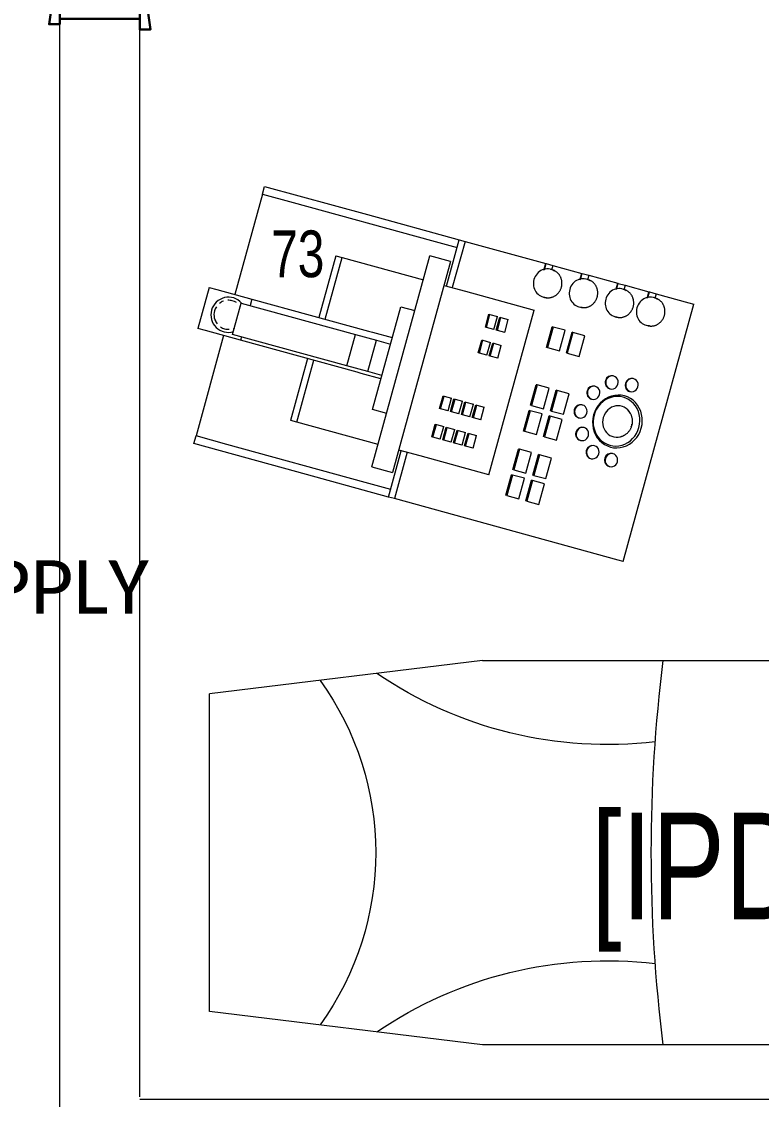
# Model space of a CAD drawing. Header units: millimetres. Extents: x 26027 to 581921, y 7230 to 233891.
# Drawn here: x 474994 to 476381, y 149810 to 151830 of the extents above; entities that cross this region are included whole.
import ezdxf
from ezdxf import colors
from ezdxf.entities.mleader import LeaderData, LeaderLine
from ezdxf.math import Vec2, Vec3

# ---------------------------------------------------------------- set-up
doc = ezdxf.new("R2010")
doc.units = ezdxf.units.MM
doc.header["$LTSCALE"] = 5
doc.layers.get('0').update_dxf_attribs({"color": 252})
for name, color, linetype, lineweight in [('72_EGR_BASE_TEXT', 252, 'Continuous', 5), ('E-ELEC-EQPM-2', 85, 'Continuous', 30), ('GE-ARCHITECTURAL_ELEMENTS', 8, 'Continuous', 30), ('GE-FURNITURE', 8, 'Continuous', 30), ('LOADING', 252, 'Continuous', 5), ('Medical Equipment and Furniture', 252, 'Continuous', 0), ('Walls', 252, 'Continuous', 5), ('Wooden Joinery', 252, 'Continuous', 5)]:
    doc.layers.add(name, color=color, linetype=linetype, lineweight=lineweight)
doc.layers.add('E-POWR', color=7, linetype='Continuous', lineweight=30, true_color=0x4e7e3e)
doc.layers.add('EXF', color=7, linetype='Continuous', lineweight=30, true_color=0x4e7e3e)
doc.styles.get("Standard").update_dxf_attribs({"font": 'calibri.ttf'})
doc.styles.add('X3G_ENTITY_257CFD', font='swisscl.ttf', dxfattribs={"height": 200})
doc.styles.add('X3G_ENTITY_2587EA', font='swisscl.ttf', dxfattribs={"height": 200})

# ---------------------------------------------------------------- blocks, each defined once
blk = doc.blocks.new('HF13902-P')
at = {"color": 8}
for centre, radius, start, end in [((0, 1.0679), 0.5515, 234.1788, 305.8212), ((-0.9704, 0.0819), 0.7679, 353.3222, 34.2669), ((0.9704, 0.0819), 0.7679, 145.7331, 186.6778), ((0, -2.9071), 2.9071, 82.8865, 97.1135)]:
    blk.add_arc(centre, radius, start, end, dxfattribs=at)
at = {"layer": 'LOADING'}
for p, q in [((-0.36, 0.3161), (-0.2975, 0.8276)), ((0.2975, 0.8276), (-0.2975, 0.8276)), ((0.36, 0.3161), (0.2975, 0.8276)), ((-0.36, 0.3161), (-0.36, -0.6824)), ((0.36, -0.6824), (0.36, 0.3161))]:
    blk.add_line(p, q, dxfattribs=at)
blk = doc.blocks.new('ME15657-P')
for p, q in [((0.04, 0.8841), (-0.04, 0.8841)), ((-0.04, 0.8691), (-0.04, 0.8841)), ((-0.04, 0.8009), (-0.04, 0.8691)), ((0.04, 0.8841), (0.04, 0.8691)), ((0.04, 0.8691), (0.04, 0.8009)), ((-0.25, 0.6341), (-0.25, 0.8341)), ((-0.25, 0.8341), (-0.235, 0.8341)), ((-0.04, 0.8341), (-0.235, 0.8341)), ((-0.235, 0.7741), (-0.235, 0.8341)), ((0.235, 0.8341), (0.04, 0.8341)), ((0.235, 0.8341), (0.235, 0.7741)), ((0.235, 0.8341), (0.25, 0.8341)), ((0.25, 0.8341), (0.25, 0.6341)), ((-0.0335, 0.5963), (-0.0335, 0.8182)), ((-0.0335, 0.8182), (0.0275, 0.8182)), ((0.0275, 0.8182), (0.0275, 0.5963)), ((-0.04, 0.5746), (-0.04, 0.8009)), ((-0.0335, 0.8009), (-0.04, 0.8009)), ((0.04, 0.8009), (0.0275, 0.8009)), ((0.04, 0.8009), (0.04, 0.5746)), ((-0.235, 0.5052), (-0.235, 0.7741)), ((0.235, 0.7741), (0.235, 0.5052)), ((-0.04, 0.671), (-0.16, 0.671)), ((-0.16, 0.6707), (-0.16, 0.671)), ((-0.16, 0.6587), (-0.16, 0.6707)), ((0.16, 0.671), (0.04, 0.671)), ((0.16, 0.671), (0.16, 0.6707)), ((0.16, 0.6707), (0.16, 0.6587)), ((-0.16, 0.5007), (-0.16, 0.6587)), ((-0.16, 0.6587), (-0.04, 0.6587)), ((0.04, 0.6587), (0.16, 0.6587)), ((0.16, 0.6587), (0.16, 0.5007)), ((-0.25, 0.4559), (-0.25, 0.6341)), ((0.25, 0.6341), (0.25, 0.4559)), ((-0.0335, 0.5553), (-0.0335, 0.5963)), ((-0.0335, 0.5963), (0.0275, 0.5963)), ((0.0275, 0.5963), (0.0275, 0.5553)), ((-0.04, 0.5665), (-0.04, 0.5746)), ((-0.04, 0.5283), (-0.04, 0.5665)), ((0.04, 0.5746), (0.04, 0.5665)), ((0.04, 0.5665), (0.04, 0.5283)), ((-0.0335, 0.5283), (-0.0335, 0.5553)), ((-0.0335, 0.5553), (0.0275, 0.5553)), ((0.0275, 0.5553), (0.0275, 0.5283)), ((-0.1, 0.5007), (-0.1, 0.5283)), ((-0.1, 0.5283), (0.1, 0.5283)), ((0.1, 0.5283), (0.1, 0.5007)), ((-0.235, 0.4556), (-0.235, 0.5052)), ((0.235, 0.5052), (0.235, 0.4556)), ((-0.2039, 0.5007), (0.2061, 0.5007)), ((-0.2039, 0.5007), (-0.2039, 0.4607)), ((0.2061, 0.4607), (0.2061, 0.5007)), ((-0.25, 0.4445), (-0.25, 0.4559)), ((-0.25, 0.4559), (-0.16, 0.4559)), ((-0.25, 0.0096), (-0.25, 0.4445)), ((-0.16, 0.4445), (-0.25, 0.4445)), ((0.2061, 0.4607), (-0.2039, 0.4607)), ((-0.16, 0.4191), (-0.16, 0.4606)), ((0.16, 0.4606), (0.16, 0.4191)), ((0.16, 0.4559), (0.25, 0.4559)), ((0.25, 0.4445), (0.16, 0.4445)), ((0.25, 0.4559), (0.25, 0.4445)), ((0.25, 0.4445), (0.25, 0.2877)), ((-0.16, 0.2855), (-0.16, 0.4191)), ((-0.12, 0.4055), (-0.12, 0.4076)), ((-0.12, 0.4076), (-0.095, 0.4076)), ((-0.12, 0.391), (-0.12, 0.4055)), ((-0.12, 0.4055), (-0.095, 0.4055)), ((-0.095, 0.4076), (-0.095, 0.4055)), ((-0.095, 0.4055), (-0.095, 0.391)), ((-0.065, 0.4055), (-0.065, 0.4076)), ((-0.065, 0.4076), (-0.04, 0.4076)), ((-0.065, 0.391), (-0.065, 0.4055)), ((-0.065, 0.4055), (-0.04, 0.4055)), ((-0.04, 0.4076), (-0.04, 0.4055)), ((-0.04, 0.4055), (-0.04, 0.391)), ((0.16, 0.4191), (0.16, 0.2855)), ((-0.12, 0.391), (-0.095, 0.391)), ((-0.12, 0.3843), (-0.12, 0.3864)), ((-0.12, 0.3864), (-0.095, 0.3864)), ((-0.12, 0.3698), (-0.12, 0.3843)), ((-0.12, 0.3843), (-0.095, 0.3843)), ((-0.095, 0.3864), (-0.095, 0.3843)), ((-0.095, 0.3843), (-0.095, 0.3698)), ((-0.065, 0.391), (-0.04, 0.391)), ((-0.065, 0.3843), (-0.065, 0.3864)), ((-0.065, 0.3864), (-0.04, 0.3864)), ((-0.065, 0.3698), (-0.065, 0.3843)), ((-0.065, 0.3843), (-0.04, 0.3843)), ((-0.04, 0.3864), (-0.04, 0.3843)), ((-0.04, 0.3843), (-0.04, 0.3698)), ((-0.12, 0.3698), (-0.095, 0.3698)), ((-0.12, 0.3631), (-0.12, 0.3652)), ((-0.12, 0.3652), (-0.095, 0.3652)), ((-0.095, 0.3652), (-0.095, 0.3631)), ((-0.065, 0.3698), (-0.04, 0.3698)), ((-0.065, 0.3631), (-0.065, 0.3652)), ((-0.065, 0.3652), (-0.04, 0.3652)), ((-0.04, 0.3652), (-0.04, 0.3631)), ((0.055, 0.3631), (0.055, 0.3652)), ((0.055, 0.3652), (0.08, 0.3652)), ((0.08, 0.3652), (0.08, 0.3631)), ((0.105, 0.3631), (0.105, 0.3652)), ((0.105, 0.3652), (0.13, 0.3652)), ((0.13, 0.3652), (0.13, 0.3631)), ((-0.12, 0.3486), (-0.12, 0.3631)), ((-0.12, 0.3631), (-0.095, 0.3631)), ((-0.12, 0.3486), (-0.095, 0.3486)), ((-0.12, 0.3418), (-0.12, 0.344)), ((-0.12, 0.344), (-0.095, 0.344)), ((-0.095, 0.3631), (-0.095, 0.3486)), ((-0.095, 0.344), (-0.095, 0.3418)), ((-0.065, 0.3486), (-0.065, 0.3631)), ((-0.065, 0.3631), (-0.04, 0.3631)), ((-0.065, 0.3486), (-0.04, 0.3486)), ((-0.065, 0.3418), (-0.065, 0.344)), ((-0.065, 0.344), (-0.04, 0.344)), ((-0.04, 0.3631), (-0.04, 0.3486)), ((-0.04, 0.344), (-0.04, 0.3418)), ((0.055, 0.3486), (0.055, 0.3631)), ((0.055, 0.3631), (0.08, 0.3631)), ((0.055, 0.3486), (0.08, 0.3486)), ((0.055, 0.3418), (0.055, 0.344)), ((0.055, 0.344), (0.08, 0.344)), ((0.08, 0.3631), (0.08, 0.3486)), ((0.08, 0.344), (0.08, 0.3418)), ((0.105, 0.3486), (0.105, 0.3631)), ((0.105, 0.3631), (0.13, 0.3631)), ((0.105, 0.3486), (0.13, 0.3486)), ((0.105, 0.3418), (0.105, 0.344)), ((0.105, 0.344), (0.13, 0.344)), ((0.13, 0.3631), (0.13, 0.3486)), ((0.13, 0.344), (0.13, 0.3418)), ((-0.12, 0.3274), (-0.12, 0.3418)), ((-0.12, 0.3418), (-0.095, 0.3418)), ((-0.12, 0.3274), (-0.095, 0.3274)), ((-0.095, 0.3418), (-0.095, 0.3274)), ((-0.065, 0.3274), (-0.065, 0.3418)), ((-0.065, 0.3418), (-0.04, 0.3418)), ((-0.065, 0.3274), (-0.04, 0.3274)), ((-0.04, 0.3418), (-0.04, 0.3274)), ((0.055, 0.3274), (0.055, 0.3418)), ((0.055, 0.3418), (0.08, 0.3418)), ((0.055, 0.3274), (0.08, 0.3274)), ((0.08, 0.3418), (0.08, 0.3274)), ((0.105, 0.3274), (0.105, 0.3418)), ((0.105, 0.3418), (0.13, 0.3418)), ((0.105, 0.3274), (0.13, 0.3274)), ((0.13, 0.3418), (0.13, 0.3274)), ((-0.16, 0.2855), (0.16, 0.2855)), ((0.2372, 0.2879), (0.2394, 0.2877)), ((0.2381, 0.2867), (0.2394, 0.2868)), ((0.2394, 0.2877), (0.25, 0.2877)), ((0.2394, 0.2868), (0.25, 0.2868)), ((0.25, 0.2876), (0.25, 0.2867)), ((0.25, 0.2868), (0.25, 0.2737)), ((0.1882, 0.276), (0.1882, 0.2729)), ((0.25, 0.2737), (0.2406, 0.2737)), ((0.2418, 0.2729), (0.2418, 0.276)), ((0.25, 0.2737), (0.25, 0.2177)), ((-0.1888, 0.2448), (-0.1488, 0.2448)), ((-0.1888, 0.243), (-0.1888, 0.2448)), ((-0.1488, 0.243), (-0.1888, 0.243)), ((-0.1888, 0.243), (-0.1888, 0.2196)), ((-0.1488, 0.243), (-0.1488, 0.2448)), ((-0.1488, 0.2196), (-0.1488, 0.243)), ((-0.1388, 0.2448), (-0.0988, 0.2448)), ((-0.1388, 0.243), (-0.1388, 0.2448)), ((-0.0988, 0.243), (-0.1388, 0.243)), ((-0.1388, 0.243), (-0.1388, 0.2196)), ((-0.0988, 0.243), (-0.0988, 0.2448)), ((-0.0988, 0.2196), (-0.0988, 0.243)), ((-0.0638, 0.2448), (-0.0238, 0.2448)), ((-0.0638, 0.243), (-0.0638, 0.2448)), ((-0.0238, 0.243), (-0.0638, 0.243)), ((-0.0638, 0.243), (-0.0638, 0.2196)), ((-0.0238, 0.243), (-0.0238, 0.2448)), ((-0.0238, 0.2196), (-0.0238, 0.243)), ((-0.0138, 0.2448), (0.0262, 0.2448)), ((-0.0138, 0.243), (-0.0138, 0.2448)), ((0.0262, 0.243), (-0.0138, 0.243)), ((-0.0138, 0.243), (-0.0138, 0.2196)), ((0.0262, 0.243), (0.0262, 0.2448)), ((0.0262, 0.2196), (0.0262, 0.243)), ((0.0988, 0.2448), (0.1388, 0.2448)), ((0.0988, 0.243), (0.0988, 0.2448)), ((0.1388, 0.243), (0.0988, 0.243)), ((0.0988, 0.243), (0.0988, 0.2196)), ((0.1388, 0.243), (0.1388, 0.2448)), ((0.1388, 0.2196), (0.1388, 0.243)), ((-0.1888, 0.2196), (-0.1488, 0.2196)), ((-0.1888, 0.206), (-0.1488, 0.206)), ((-0.1888, 0.2042), (-0.1888, 0.206)), ((-0.1488, 0.2042), (-0.1888, 0.2042)), ((-0.1888, 0.2042), (-0.1888, 0.1809)), ((-0.1488, 0.2042), (-0.1488, 0.206)), ((-0.1488, 0.1809), (-0.1488, 0.2042)), ((-0.1388, 0.2196), (-0.0988, 0.2196)), ((-0.1388, 0.206), (-0.0988, 0.206)), ((-0.1388, 0.2042), (-0.1388, 0.206)), ((-0.0988, 0.2042), (-0.1388, 0.2042)), ((-0.1388, 0.2042), (-0.1388, 0.1809)), ((-0.0988, 0.2042), (-0.0988, 0.206)), ((-0.0988, 0.1809), (-0.0988, 0.2042)), ((-0.0638, 0.2196), (-0.0238, 0.2196)), ((-0.0638, 0.206), (-0.0238, 0.206)), ((-0.0638, 0.2042), (-0.0638, 0.206)), ((-0.0238, 0.2042), (-0.0638, 0.2042)), ((-0.0638, 0.2042), (-0.0638, 0.1809)), ((-0.0238, 0.2042), (-0.0238, 0.206)), ((-0.0238, 0.1809), (-0.0238, 0.2042)), ((-0.0138, 0.2196), (0.0262, 0.2196)), ((-0.0138, 0.206), (0.0262, 0.206)), ((-0.0138, 0.2042), (-0.0138, 0.206)), ((0.0262, 0.2042), (-0.0138, 0.2042)), ((-0.0138, 0.2042), (-0.0138, 0.1809)), ((0.0262, 0.2042), (0.0262, 0.206)), ((0.0262, 0.1809), (0.0262, 0.2042)), ((0.0988, 0.2196), (0.1388, 0.2196)), ((0.0988, 0.206), (0.1388, 0.206)), ((0.0988, 0.2042), (0.0988, 0.206)), ((0.1388, 0.2042), (0.0988, 0.2042)), ((0.0988, 0.2042), (0.0988, 0.1809)), ((0.1388, 0.2042), (0.1388, 0.206)), ((0.1388, 0.1809), (0.1388, 0.2042)), ((0.1882, 0.2064), (0.1882, 0.2033)), ((0.2375, 0.2178), (0.2394, 0.2177)), ((0.2385, 0.2167), (0.2394, 0.2168)), ((0.2394, 0.2177), (0.25, 0.2177)), ((0.2394, 0.2168), (0.25, 0.2168)), ((0.25, 0.2037), (0.2406, 0.2037)), ((0.2418, 0.2033), (0.2418, 0.2064)), ((0.25, 0.2168), (0.25, 0.2037)), ((0.25, 0.2037), (0.25, 0.1476)), ((-0.1888, 0.1809), (-0.1488, 0.1809)), ((-0.1388, 0.1809), (-0.0988, 0.1809)), ((-0.0638, 0.1809), (-0.0238, 0.1809)), ((-0.0138, 0.1809), (0.0262, 0.1809)), ((0.0988, 0.1809), (0.1388, 0.1809)), ((-0.0125, 0.1519), (-0.0125, 0.1509)), ((0.0125, 0.1509), (0.0125, 0.1519)), ((0.2376, 0.1478), (0.2394, 0.1476)), ((0.2385, 0.1467), (0.2394, 0.1467)), ((0.2394, 0.1476), (0.25, 0.1476)), ((0.2394, 0.1467), (0.25, 0.1467)), ((0.25, 0.1475), (0.25, 0.1466)), ((0.25, 0.1467), (0.25, 0.1336)), ((-0.0525, 0.1379), (-0.0525, 0.1369)), ((-0.0275, 0.1369), (-0.0275, 0.1379)), ((0.0275, 0.1379), (0.0275, 0.1369)), ((0.0525, 0.1369), (0.0525, 0.1379)), ((0.1882, 0.1365), (0.1882, 0.1333)), ((0.25, 0.1336), (0.2406, 0.1336)), ((0.2418, 0.1333), (0.2418, 0.1365)), ((0.25, 0.1336), (0.25, 0.087)), ((-0.0803, 0.1099), (-0.0803, 0.1089)), ((-0.0553, 0.1089), (-0.0553, 0.1099)), ((0.0553, 0.1099), (0.0553, 0.1089)), ((0.0803, 0.1089), (0.0803, 0.1099)), ((0.2376, 0.0872), (0.2394, 0.087)), ((0.2385, 0.0861), (0.2394, 0.0861)), ((0.2394, 0.087), (0.25, 0.087)), ((0.2394, 0.0861), (0.25, 0.0861)), ((0.25, 0.0869), (0.25, 0.086)), ((0.25, 0.0861), (0.25, 0.073)), ((-0.0853, 0.0726), (-0.0853, 0.0715)), ((-0.0603, 0.0715), (-0.0603, 0.0726)), ((0.0603, 0.0726), (0.0603, 0.0715)), ((0.0853, 0.0715), (0.0853, 0.0726)), ((0.1882, 0.0758), (0.1882, 0.0727)), ((0.25, 0.073), (0.2406, 0.073)), ((0.2418, 0.0727), (0.2418, 0.0758)), ((0.25, 0.073), (0.25, 0.0096)), ((-0.25, 0), (-0.25, 0.0096)), ((-0.25, 0), (0.25, 0)), ((0.25, 0.0096), (0.25, 0))]:
    blk.add_line(p, q)
at = {"flags": 128}
for points in [[(0.1882, 0.2729), (0.1883, 0.2718), (0.1883, 0.2708), (0.1884, 0.2698), (0.1886, 0.2688), (0.1888, 0.2678), (0.189, 0.2668), (0.1893, 0.2658), (0.1896, 0.2648), (0.19, 0.2638), (0.1904, 0.2629), (0.1909, 0.262), (0.1913, 0.261), (0.1919, 0.2602), (0.1924, 0.2593), (0.193, 0.2584), (0.1936, 0.2576), (0.1943, 0.2568), (0.195, 0.256), (0.1957, 0.2553), (0.1965, 0.2546), (0.1973, 0.2539), (0.1981, 0.2532), (0.1989, 0.2526), (0.1998, 0.252), (0.2007, 0.2515), (0.2016, 0.251), (0.2025, 0.2505), (0.2035, 0.25), (0.2044, 0.2496), (0.2054, 0.2492), (0.2064, 0.2489), (0.2074, 0.2486), (0.2084, 0.2483), (0.2095, 0.2481), (0.2105, 0.2479), (0.2116, 0.2478), (0.2126, 0.2477), (0.2137, 0.2476), (0.2147, 0.2476), (0.215, 0.2476)], [(0.215, 0.2476), (0.2161, 0.2476), (0.2171, 0.2476), (0.2182, 0.2477), (0.2192, 0.2479), (0.2203, 0.248), (0.2213, 0.2483), (0.2223, 0.2485), (0.2233, 0.2488), (0.2243, 0.2491), (0.2253, 0.2495), (0.2263, 0.2499), (0.2272, 0.2503), (0.2282, 0.2508), (0.2291, 0.2513), (0.23, 0.2519), (0.2308, 0.2525), (0.2317, 0.2531), (0.2325, 0.2537), (0.2333, 0.2544), (0.2341, 0.2551), (0.2348, 0.2558), (0.2355, 0.2566), (0.2362, 0.2574), (0.2368, 0.2582), (0.2374, 0.2591), (0.238, 0.2599), (0.2385, 0.2608), (0.239, 0.2617), (0.2395, 0.2626), (0.2399, 0.2636), (0.2403, 0.2645), (0.2406, 0.2655), (0.2409, 0.2665), (0.2411, 0.2675), (0.2414, 0.2685), (0.2415, 0.2695), (0.2416, 0.2705), (0.2417, 0.2716), (0.2418, 0.2726), (0.2418, 0.2729)], [(0.1882, 0.2033), (0.1883, 0.2023), (0.1883, 0.2012), (0.1884, 0.2002), (0.1886, 0.1992), (0.1888, 0.1982), (0.189, 0.1972), (0.1893, 0.1962), (0.1896, 0.1952), (0.19, 0.1943), (0.1904, 0.1933), (0.1909, 0.1924), (0.1913, 0.1915), (0.1919, 0.1906), (0.1924, 0.1897), (0.193, 0.1889), (0.1936, 0.188), (0.1943, 0.1872), (0.195, 0.1865), (0.1957, 0.1857), (0.1965, 0.185), (0.1973, 0.1843), (0.1981, 0.1837), (0.1989, 0.183), (0.1998, 0.1825), (0.2007, 0.1819), (0.2016, 0.1814), (0.2025, 0.1809), (0.2035, 0.1804), (0.2044, 0.18), (0.2054, 0.1797), (0.2064, 0.1793), (0.2074, 0.179), (0.2084, 0.1787), (0.2095, 0.1785), (0.2105, 0.1783), (0.2116, 0.1782), (0.2126, 0.1781), (0.2137, 0.178), (0.2147, 0.178), (0.215, 0.178)], [(0.215, 0.178), (0.2161, 0.178), (0.2171, 0.178), (0.2182, 0.1781), (0.2192, 0.1783), (0.2203, 0.1785), (0.2213, 0.1787), (0.2223, 0.1789), (0.2233, 0.1792), (0.2243, 0.1796), (0.2253, 0.1799), (0.2263, 0.1803), (0.2272, 0.1808), (0.2282, 0.1812), (0.2291, 0.1818), (0.23, 0.1823), (0.2308, 0.1829), (0.2317, 0.1835), (0.2325, 0.1841), (0.2333, 0.1848), (0.2341, 0.1855), (0.2348, 0.1863), (0.2355, 0.187), (0.2362, 0.1878), (0.2368, 0.1886), (0.2374, 0.1895), (0.238, 0.1903), (0.2385, 0.1912), (0.239, 0.1921), (0.2395, 0.1931), (0.2399, 0.194), (0.2403, 0.195), (0.2406, 0.1959), (0.2409, 0.1969), (0.2411, 0.1979), (0.2414, 0.1989), (0.2415, 0.1999), (0.2416, 0.201), (0.2417, 0.202), (0.2418, 0.203), (0.2418, 0.2033)], [(0.1882, 0.1333), (0.1883, 0.1323), (0.1883, 0.1313), (0.1884, 0.1303), (0.1886, 0.1292), (0.1888, 0.1282), (0.189, 0.1272), (0.1893, 0.1262), (0.1896, 0.1253), (0.19, 0.1243), (0.1904, 0.1234), (0.1909, 0.1224), (0.1913, 0.1215), (0.1919, 0.1206), (0.1924, 0.1198), (0.193, 0.1189), (0.1936, 0.1181), (0.1943, 0.1173), (0.195, 0.1165), (0.1957, 0.1158), (0.1965, 0.1151), (0.1973, 0.1144), (0.1981, 0.1137), (0.1989, 0.1131), (0.1998, 0.1125), (0.2007, 0.112), (0.2016, 0.1114), (0.2025, 0.1109), (0.2035, 0.1105), (0.2044, 0.1101), (0.2054, 0.1097), (0.2064, 0.1094), (0.2074, 0.1091), (0.2084, 0.1088), (0.2095, 0.1086), (0.2105, 0.1084), (0.2116, 0.1082), (0.2126, 0.1081), (0.2137, 0.1081), (0.2147, 0.108), (0.215, 0.108)], [(0.215, 0.108), (0.2161, 0.108), (0.2171, 0.1081), (0.2182, 0.1082), (0.2192, 0.1083), (0.2203, 0.1085), (0.2213, 0.1087), (0.2223, 0.109), (0.2233, 0.1093), (0.2243, 0.1096), (0.2253, 0.11), (0.2263, 0.1104), (0.2272, 0.1108), (0.2282, 0.1113), (0.2291, 0.1118), (0.23, 0.1124), (0.2308, 0.1129), (0.2317, 0.1135), (0.2325, 0.1142), (0.2333, 0.1149), (0.2341, 0.1156), (0.2348, 0.1163), (0.2355, 0.1171), (0.2362, 0.1179), (0.2368, 0.1187), (0.2374, 0.1195), (0.238, 0.1204), (0.2385, 0.1213), (0.239, 0.1222), (0.2395, 0.1231), (0.2399, 0.1241), (0.2403, 0.125), (0.2406, 0.126), (0.2409, 0.127), (0.2411, 0.128), (0.2414, 0.129), (0.2415, 0.13), (0.2416, 0.131), (0.2417, 0.132), (0.2418, 0.1331), (0.2418, 0.1333)], [(-0.0266, 0.0675), (-0.026, 0.0664), (-0.0253, 0.0654), (-0.0246, 0.0644), (-0.0239, 0.0634), (-0.0231, 0.0624), (-0.0224, 0.0615), (-0.0215, 0.0606), (-0.0207, 0.0598), (-0.0198, 0.0589), (-0.0189, 0.0582), (-0.018, 0.0575), (-0.017, 0.0568), (-0.016, 0.0561), (-0.015, 0.0555), (-0.014, 0.055), (-0.013, 0.0544), (-0.0119, 0.054), (-0.0109, 0.0535), (-0.0098, 0.0531), (-0.0087, 0.0528), (-0.0076, 0.0525), (-0.0065, 0.0522), (-0.0054, 0.052), (-0.0043, 0.0518), (-0.0032, 0.0517), (-0.0021, 0.0516), (-0.001, 0.0515), (0, 0.0515)], [(0, 0.0515), (0.0011, 0.0515), (0.0022, 0.0516), (0.0034, 0.0517), (0.0045, 0.0518), (0.0056, 0.052), (0.0067, 0.0522), (0.0078, 0.0525), (0.0089, 0.0528), (0.0099, 0.0532), (0.011, 0.0536), (0.0121, 0.054), (0.0131, 0.0545), (0.0141, 0.055), (0.0152, 0.0556), (0.0161, 0.0562), (0.0171, 0.0569), (0.0181, 0.0575), (0.019, 0.0583), (0.0199, 0.059), (0.0208, 0.0599), (0.0216, 0.0607), (0.0225, 0.0616), (0.0232, 0.0625), (0.024, 0.0635), (0.0247, 0.0645), (0.0254, 0.0655), (0.026, 0.0666), (0.0266, 0.0675)], [(0.1882, 0.0727), (0.1883, 0.0717), (0.1883, 0.0706), (0.1884, 0.0696), (0.1886, 0.0686), (0.1888, 0.0676), (0.189, 0.0666), (0.1893, 0.0656), (0.1896, 0.0646), (0.19, 0.0637), (0.1904, 0.0627), (0.1909, 0.0618), (0.1913, 0.0609), (0.1919, 0.06), (0.1924, 0.0591), (0.193, 0.0583), (0.1936, 0.0574), (0.1943, 0.0566), (0.195, 0.0559), (0.1957, 0.0551), (0.1965, 0.0544), (0.1973, 0.0537), (0.1981, 0.0531), (0.1989, 0.0525), (0.1998, 0.0519), (0.2007, 0.0513), (0.2016, 0.0508), (0.2025, 0.0503), (0.2035, 0.0499), (0.2044, 0.0494), (0.2054, 0.0491), (0.2064, 0.0487), (0.2074, 0.0484), (0.2084, 0.0482), (0.2095, 0.0479), (0.2105, 0.0477), (0.2116, 0.0476), (0.2126, 0.0475), (0.2137, 0.0474), (0.2147, 0.0474), (0.215, 0.0474)], [(0.215, 0.0474), (0.2161, 0.0474), (0.2171, 0.0475), (0.2182, 0.0476), (0.2192, 0.0477), (0.2203, 0.0479), (0.2213, 0.0481), (0.2223, 0.0483), (0.2233, 0.0486), (0.2243, 0.049), (0.2253, 0.0493), (0.2263, 0.0497), (0.2272, 0.0502), (0.2282, 0.0507), (0.2291, 0.0512), (0.23, 0.0517), (0.2308, 0.0523), (0.2317, 0.0529), (0.2325, 0.0536), (0.2333, 0.0542), (0.2341, 0.0549), (0.2348, 0.0557), (0.2355, 0.0564), (0.2362, 0.0572), (0.2368, 0.058), (0.2374, 0.0589), (0.238, 0.0597), (0.2385, 0.0606), (0.239, 0.0615), (0.2395, 0.0625), (0.2399, 0.0634), (0.2403, 0.0644), (0.2406, 0.0653), (0.2409, 0.0663), (0.2411, 0.0673), (0.2414, 0.0683), (0.2415, 0.0693), (0.2416, 0.0704), (0.2417, 0.0714), (0.2418, 0.0724), (0.2418, 0.0727)]]:
    blk.add_lwpolyline(points, dxfattribs=at)
for radius, start, end in [(0.033, 90, 212.0544), (0.0272, 90, 144), (0.0272, 126, 144), (0.033, 327.3076, 90), (0.0272, 72, 90), (0.0272, 36, 54), (0.0272, 162, 198), (0.0272, 180, 198), (0.0272, 0, 18), (0.0272, 342, 18), (0.0272, 216, 221.6097), (0.0272, 318.3903, 324), (0.0272, 318.3903, 324)]:
    blk.add_arc((0, 0.8355), radius, start, end)
for centre, major_axis, start_param, end_param in [((0.215, 0.276), (0.0268, 0), 1.570796, 3.401412), ((0.215, 0.276), (0.0268, 0), 5.969026, 7.853982), ((0.215, 0.2064), (0.0268, 0), 1.570796, 3.401412), ((0.215, 0.2064), (0.0268, 0), 5.969026, 7.853982), ((0, 0.1519), (0.0125, 0), 1.570796, 3.141593), ((0, 0.1509), (0.0125, 0), 1.570796, 4.712389), ((0, 0.1519), (0.0125, 0), 0, 1.570796), ((0, 0.1509), (0.0125, 0), 4.712389, 7.853982), ((-0.04, 0.1379), (0.0125, 0), 1.570796, 3.141593), ((-0.04, 0.1369), (0.0125, 0), 1.570796, 4.712389), ((-0.04, 0.1379), (0.0125, 0), 0, 1.570796), ((-0.04, 0.1369), (0.0125, 0), 4.712389, 7.853982), ((0.04, 0.1379), (0.0125, 0), 1.570796, 3.141593), ((0.04, 0.1369), (0.0125, 0), 1.570796, 4.712389), ((0.04, 0.1379), (0.0125, 0), 0, 1.570796), ((0.04, 0.1369), (0.0125, 0), 4.712389, 7.853982), ((0.215, 0.1365), (0.0268, 0), 1.570796, 3.401412), ((0.215, 0.1365), (0.0268, 0), 5.969026, 7.853982), ((-0.0678, 0.1099), (0.0125, 0), 1.570796, 3.141593), ((-0.0678, 0.1099), (0.0125, 0), 0, 1.570796), ((0, 0.0797), (-0.0497, 0), 4.712389, 7.853982), ((0, 0.0815), (-0.0467, 0), 4.712389, 7.853982), ((0, 0.0797), (0.0497, 0), 4.712389, 7.853982), ((0, 0.0815), (0.0467, 0), 4.712389, 7.853982), ((0.0678, 0.1099), (0.0125, 0), 1.570796, 3.141593), ((0.0678, 0.1099), (0.0125, 0), 0, 1.570796), ((-0.0678, 0.1089), (0.0125, 0), 1.570796, 4.712389), ((-0.0678, 0.1089), (0.0125, 0), 4.712389, 7.853982), ((0, 0.0797), (0.0296, 0), 1.570796, 3.926991), ((0, 0.0797), (0.0296, 0), 5.497787, 7.853982), ((0.0678, 0.1089), (0.0125, 0), 1.570796, 4.712389), ((0.0678, 0.1089), (-0.0125, 0), 1.570796, 4.712389), ((-0.0728, 0.0726), (0.0125, 0), 1.570796, 3.141593), ((-0.0728, 0.0715), (0.0125, 0), 1.570796, 4.712389), ((-0.0728, 0.0726), (0.0125, 0), 0, 1.570796), ((-0.0728, 0.0715), (0.0125, 0), 4.712389, 7.853982), ((0.0728, 0.0726), (0.0125, 0), 1.570796, 3.141593), ((0.0728, 0.0715), (0.0125, 0), 1.570796, 4.712389), ((0.0728, 0.0726), (0.0125, 0), 0, 1.570796), ((0.0728, 0.0715), (0.0125, 0), 4.712389, 7.853982), ((0.215, 0.0758), (0.0268, 0), 1.570796, 3.401412), ((0.215, 0.0758), (0.0268, 0), 5.969026, 7.853982), ((0, 0.0797), (0.0296, 0), 4.624442, 4.652361), ((0, 0.0797), (0.0296, 0), 4.672724, 4.712389), ((0, 0.0797), (0.0296, 0), 4.712389, 4.752054), ((0, 0.0797), (0.0296, 0), 4.772417, 4.800336)]:
    blk.add_ellipse(centre, major_axis=major_axis, ratio=0.93358, start_param=start_param, end_param=end_param)
blk = doc.blocks.new('A$C72370EFE')
at = {"layer": 'GE-ARCHITECTURAL_ELEMENTS'}
for p, q in [((-0.01, -0.04), (-0.02, -0.04)), ((-0.01, -0.03), (-0.01, -0.07)), ((0, -0.03), (-0.01, -0.03)), ((0.04, -0.03), (0.05, -0.03)), ((0.05, -0.03), (0.05, -0.07)), ((0.05, -0.04), (0.06, -0.04)), ((-0.01, -0.06), (-0.02, -0.06)), ((0.05, -0.06), (0.06, -0.06)), ((-0.05, -0.07), (-0.05, -0.16)), ((-0.03, -0.07), (-0.03, -0.16)), ((0, -0.07), (-0.01, -0.07)), ((0.04, -0.07), (0.05, -0.07)), ((0.07, -0.07), (0.07, -0.16)), ((0.09, -0.07), (0.09, -0.16)), ((-0.01, -0.17), (-0.02, -0.17)), ((-0.01, -0.17), (-0.01, -0.19)), ((0.05, -0.17), (0.06, -0.17)), ((0.05, -0.17), (0.05, -0.19)), ((-0.01, -0.19), (-0.02, -0.19)), ((0.05, -0.19), (0.06, -0.19))]:
    blk.add_line(p, q, dxfattribs=at)
for centre, radius, start, end in [((-0.02, -0.07), 0.03, 90, 180), ((0.06, -0.07), 0.03, 0, 90), ((-0.02, -0.07), 0.01, 90, 180), ((0.06, -0.07), 0.01, 0, 90), ((-0.02, -0.16), 0.03, 180, 270), ((-0.02, -0.16), 0.01, 180, 270), ((0.06, -0.16), 0.01, 270, 0), ((0.06, -0.16), 0.03, 270, 0)]:
    blk.add_arc(centre, radius, start, end, dxfattribs=at)
blk = doc.blocks.new('DR1')
at = {"layer": 'GE-FURNITURE', "elevation": 0}
for points in [[(1743552.9, 41731.9), (1743562.9, 41731.9), (1743572.9, 41801.9), (1743552.9, 41801.9)], [(1743402.9, 41721.9), (1743392.9, 41721.9), (1743382.9, 41791.9), (1743402.9, 41791.9)], [(1743552.9, 41681.9), (1744331.9, 41681.9), (1744331.9, 41721.9), (1743552.9, 41721.9)], [(1743402.9, 40941.9), (1743392.9, 40941.9), (1743382.9, 40871.9), (1743402.9, 40871.9)], [(1743552.9, 40931.9), (1743562.9, 40931.9), (1743572.9, 40861.9), (1743552.9, 40861.9)]]:
    blk.add_lwpolyline(points, close=True, dxfattribs=at)
for points in [[(1743552.9, 41756.9), (1743402.9, 41756.9), (1743402.9, 41781.9), (1743552.9, 41781.9), (1743552.9, 41756.9)], [(1743552.9, 41756.9), (1743552.9, 41721.9), (1743512.9, 41721.9), (1743512.9, 41711.9), (1743402.9, 41711.9), (1743402.9, 41756.9), (1743552.9, 41756.9)], [(1743552.9, 40906.9), (1743552.9, 40941.9), (1743512.9, 40941.9), (1743512.9, 40951.9), (1743402.9, 40951.9), (1743402.9, 40906.9), (1743552.9, 40906.9)], [(1743552.9, 40906.9), (1743402.9, 40906.9), (1743402.9, 40881.9), (1743552.9, 40881.9), (1743552.9, 40906.9)]]:
    blk.add_lwpolyline(points, dxfattribs=at)
at = {"layer": 'GE-FURNITURE'}
blk.add_arc((1743552.9, 41721.9, 0), 780, 270, 357.0603, dxfattribs=at)
at = {"layer": 'GE-FURNITURE', "xscale": -999.9999999998856, "yscale": 999.9999999998856, "zscale": 999.9999999998854, "rotation": 270}
blk.add_blockref('A$C72370EFE', (1744331.9, 41681.9, 0), dxfattribs=at)

msp = doc.modelspace()

# ---------------------------------------------------------------- hatches: boundary and pattern name
at = {"layer": 'E-ELEC-EQPM-2'}
h = msp.add_hatch(dxfattribs=at)
h.set_pattern_fill('CROSS', color=85, scale=10)
h.set_pattern_definition([(0, (368880, 104830), (63.5, 63.5), [31.75, -95.25]), (90, (368895.875, 104814.125), (-63.5, 63.5), [31.75, -95.25])])
edge = h.paths.add_edge_path()
edge.add_line((457685.6, 145694.3), (457685.6, 152806.1))
edge.add_line((457685.6, 152806.1), (462487.4, 152806.1))
edge.add_line((462487.4, 152806.1), (462487.4, 145900.9))
edge.add_line((462487.4, 145900.9), (462587.4, 145901.1))
edge.add_line((462587.4, 145901.1), (462587.4, 152806.1))
edge.add_line((462587.4, 152806.1), (464555.9, 152806.1))
edge.add_line((464555.9, 152806.1), (469284.4, 152806.1))
edge.add_line((469284.4, 152806.1), (471903.7, 152806.1))
edge.add_line((471903.7, 152806.1), (471903.7, 142653.2))
edge.add_line((471903.7, 142653.2), (478231.4, 142645.9))
edge.add_line((478231.4, 142645.9), (478231.4, 142845.2))
edge.add_line((478231.4, 142845.2), (472503.7, 142845.2))
edge.add_line((472503.7, 142845.2), (472503.7, 157840))
edge.add_line((472503.7, 157840), (472504, 159009.2))
edge.add_line((472504, 159009.2), (479768.6, 159009.2))
edge.add_line((479768.6, 159009.2), (479768.6, 159109.2))
edge.add_line((479768.6, 159109.2), (472503.7, 159109.2))
edge.add_line((472503.7, 159109.2), (472503.7, 169315.6))
edge.add_line((472503.7, 169315.6), (478921.1, 169315.6))
edge.add_line((478921.1, 169315.6), (484286.4, 169315.6))
edge.add_line((484286.4, 169315.6), (484286.4, 166351.2))
edge.add_line((484286.4, 166351.2), (484486.4, 166351.2))
edge.add_line((484486.4, 166351.2), (484486.4, 169515.6))
edge.add_line((484486.4, 169515.6), (479083.8, 169515.6))
edge.add_line((479083.8, 169515.6), (479083.8, 190946.9))
edge.add_line((479083.8, 190946.9), (479083.8, 191341.6))
edge.add_line((479083.8, 191341.6), (478883.8, 191341.6))
edge.add_line((478883.8, 191341.6), (478883.8, 195124.3))
edge.add_line((478883.8, 195124.3), (477262.4, 195124.3))
edge.add_line((477262.4, 195124.3), (477262.4, 205421.2))
edge.add_line((477262.4, 205421.2), (474368, 205421.2))
edge.add_line((474368, 205421.2), (469356.9, 205421.2))
edge.add_line((469356.9, 205421.2), (469256.9, 205421.2))
edge.add_line((469256.9, 205421.2), (469256.9, 204391.3))
edge.add_line((469256.9, 204391.3), (469856.9, 204391.3))
edge.add_line((469856.9, 204391.3), (469856.9, 204821.2))
edge.add_line((469856.9, 204821.2), (471179.3, 204821.2))
edge.add_line((471179.3, 204821.2), (471179.3, 204391.3))
edge.add_line((471179.3, 204391.3), (471779.3, 204391.3))
edge.add_line((471779.3, 204391.3), (471779.3, 204821.2))
edge.add_line((471779.3, 204821.2), (476662.4, 204821.2))
edge.add_line((476662.4, 204821.2), (476662.4, 194457.6))
edge.add_line((476662.4, 194457.6), (478283.8, 194457.6))
edge.add_line((478283.8, 194457.6), (478283.8, 169915.6))
edge.add_line((478283.8, 169915.6), (471903.7, 169915.6))
edge.add_line((471903.7, 169915.6), (471903.7, 159212))
edge.add_line((471903.7, 159212), (470513.7, 159212))
edge.add_line((470513.7, 159212), (470513.7, 159112))
edge.add_line((470513.7, 159112), (471903.7, 159112))
edge.add_line((471903.7, 159112), (471903.7, 153006.1))
edge.add_line((471903.7, 153006.1), (462587.4, 153006.1))
edge.add_line((462587.4, 153006.1), (462487.4, 152906.1))
edge.add_line((462487.4, 152906.1), (457585.6, 152906.1))
edge.add_line((457585.6, 152906.1), (457585.6, 145694.3))
at = {"layer": 'EXF'}
h = msp.add_hatch(dxfattribs=at)
h.set_pattern_fill('CROSS', color=256, scale=10)
edge = h.paths.add_edge_path()
edge.add_line((464555.9, 152806.1), (469284.4, 152806.1))
edge.add_line((469284.4, 152806.1), (471903.7, 152806.1))
edge.add_line((471903.7, 152806.1), (471903.7, 142653.2))
edge.add_line((471903.7, 142653.2), (478231.4, 142645.9))
edge.add_line((478231.4, 142645.9), (478231.4, 142845.2))
edge.add_line((478231.4, 142845.2), (472503.7, 142845.2))
edge.add_line((472503.7, 142845.2), (472503.7, 157840))
edge.add_line((472503.7, 157840), (472504, 159009.2))
edge.add_line((472504, 159009.2), (479768.6, 159009.2))
edge.add_line((479768.6, 159009.2), (479768.6, 159109.2))
edge.add_line((479768.6, 159109.2), (472503.7, 159109.2))
edge.add_line((472503.7, 159109.2), (472503.7, 169315.6))
edge.add_line((472503.7, 169315.6), (478921.1, 169315.6))
edge.add_line((478921.1, 169315.6), (484286.4, 169315.6))
edge.add_line((484286.4, 169315.6), (484286.4, 166351.2))
edge.add_line((484286.4, 166351.2), (484486.4, 166351.2))
edge.add_line((484486.4, 166351.2), (484486.4, 169515.6))
edge.add_line((484486.4, 169515.6), (479083.8, 169515.6))
edge.add_line((479083.8, 169515.6), (479083.8, 190946.9))
edge.add_line((479083.8, 190946.9), (479083.8, 191341.6))
edge.add_line((479083.8, 191341.6), (478883.8, 191341.6))
edge.add_line((478883.8, 191341.6), (478883.8, 195124.3))
edge.add_line((478883.8, 195124.3), (477262.4, 195124.3))
edge.add_line((477262.4, 195124.3), (477262.4, 205421.2))
edge.add_line((477262.4, 205421.2), (474368, 205421.2))
edge.add_line((474368, 205421.2), (469356.9, 205421.2))
edge.add_line((469356.9, 205421.2), (469256.9, 205421.2))
edge.add_line((469256.9, 205421.2), (469256.9, 204391.3))
edge.add_line((469256.9, 204391.3), (469856.9, 204391.3))
edge.add_line((469856.9, 204391.3), (469856.9, 204821.2))
edge.add_line((469856.9, 204821.2), (471179.3, 204821.2))
edge.add_line((471179.3, 204821.2), (471179.3, 204391.3))
edge.add_line((471179.3, 204391.3), (471779.3, 204391.3))
edge.add_line((471779.3, 204391.3), (471779.3, 204821.2))
edge.add_line((471779.3, 204821.2), (476662.4, 204821.2))
edge.add_line((476662.4, 204821.2), (476662.4, 194457.6))
edge.add_line((476662.4, 194457.6), (478283.8, 194457.6))
edge.add_line((478283.8, 194457.6), (478283.8, 169915.6))
edge.add_line((478283.8, 169915.6), (471903.7, 169915.6))
edge.add_line((471903.7, 169915.6), (471903.7, 159212))
edge.add_line((471903.7, 159212), (470513.7, 159212))
edge.add_line((470513.7, 159212), (470513.7, 159112))
edge.add_line((470513.7, 159112), (471903.7, 159112))
edge.add_line((471903.7, 159112), (471903.7, 153006.1))
edge.add_line((471903.7, 153006.1), (462587.4, 153006.1))

# ---------------------------------------------------------------- linework, layer by layer
at = {"layer": 'Walls'}
msp.add_line((479985.8, 149810.3, 2.4), (475215.8, 149810.3, 2.4), dxfattribs=at)
at = {"layer": 'Walls', "elevation": 2.4}
for points in [[(475065.8, 149632.9), (475065.8, 151825.3)], [(475215.8, 149815.3), (475215.8, 151815.3)]]:
    msp.add_lwpolyline(points, dxfattribs=at)

# ---------------------------------------------------------------- block references
at = {"layer": 'Medical Equipment and Furniture'}
for name, p, xscale, yscale, zscale, rotation in [('ME15657-P', (476187.7, 151059.7, 2.4), 999.9999999999999, 999.9999999999999, 999.9999999999999, 74.65862103117345), ('HF13902-P', (476174.3, 150272.8, 2.4), -1000, 1000, 1000, 90)]:
    msp.add_blockref(name, p, dxfattribs=dict(at, xscale=xscale, yscale=yscale, zscale=zscale, rotation=rotation))
at = {"layer": 'Wooden Joinery'}
msp.add_blockref('DR1', (-1268337.1, 110953.3, 2.4), dxfattribs=at)

# ---------------------------------------------------------------- texts
at = {"layer": '72_EGR_BASE_TEXT', "insert": (476483.2, 150347.8, 2.4), "char_height": 200, "attachment_point": 2, "style": 'X3G_ENTITY_2587EA'}
msp.add_mtext('[IPDG59]', dxfattribs=at)
at = {"layer": 'Medical Equipment and Furniture', "insert": (475511.8, 151438.7, 0), "char_height": 87.47, "attachment_point": 2, "style": 'X3G_ENTITY_257CFD'}
msp.add_mtext('73', dxfattribs=at)

# ---------------------------------------------------------------- leaders
at = {"layer": 'E-POWR'}
ml = msp.add_multileader_mtext('Standard', dxfattribs=at)
ml.set_content('ELECTRICAL OUTLET 10/16A\\PCONTROL CONNECTED \\PBY 3X4MM2 CABLE ON\\PUNINTERRUPTIBLE POWER SUPPLY', color=256)
ml.set_leader_properties()
ml.build(insert=Vec2(0, 0))
ml.multileader.update_dxf_attribs({"text_right_attachment_type": 6, "dogleg_length": 200, "arrow_head_size": 100})
ctx = ml.context
ctx.base_point, ctx.char_height, ctx.arrow_head_size, ctx.landing_gap_size, ctx.plane_origin = Vec3(472921.1, 151270, -22.3), 100, 100, 100, Vec3(476720.7, 149556.1, -22.3)
ctx.right_attachment = 6
notes = []
notes.append((ctx, [(0, (1, 1, 0), (472721.1, 151270, -22.3), (1, 0), 200, [(0, [(470941.5, 150360.3, -22.3)], 0, [])])]))
ctx.mtext.insert, ctx.mtext.width, ctx.mtext.defined_height, ctx.mtext.flow_direction = Vec3(473021.1, 151320.7, -22.3), 4695.582, 338, 5
for ctx, leaders in notes:
    for number, flags, end, landing, length, lines in leaders:
        leader = LeaderData()
        leader.index, (leader.has_last_leader_line, leader.has_dogleg_vector, leader.attachment_direction) = number, flags
        leader.last_leader_point, leader.dogleg_vector, leader.dogleg_length = Vec3(end), Vec3(landing), length
        for number, points, colour, breaks in lines:
            line = LeaderLine()
            line.index, line.vertices, line.color, line.breaks = number, Vec3.list(points), colors.encode_raw_color(colour), breaks
            leader.lines.append(line)
        ctx.leaders.append(leader)

doc.saveas('drawing.dxf')
